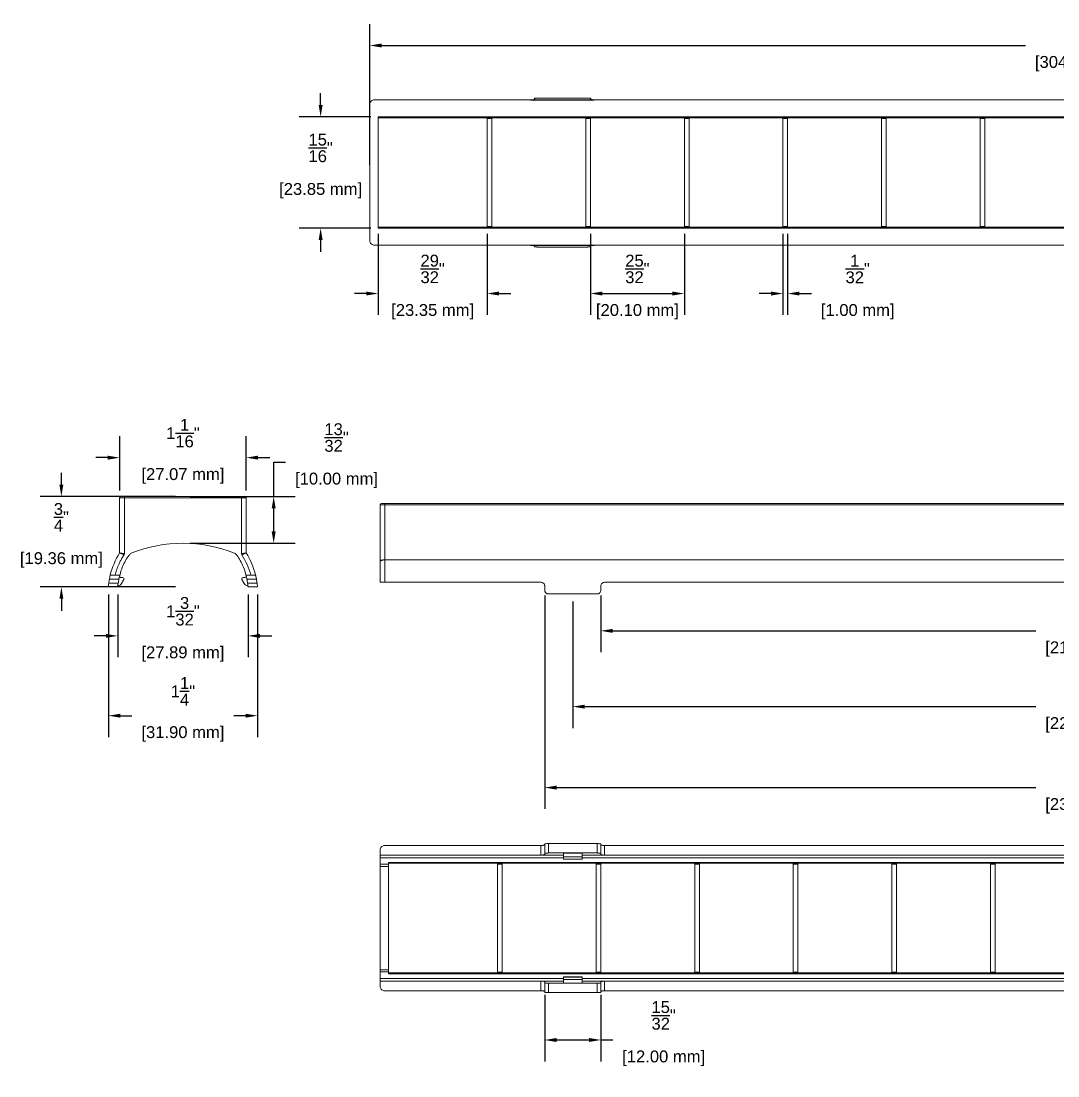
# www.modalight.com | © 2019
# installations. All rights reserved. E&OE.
# Model space of a CAD drawing. Header units: inches. Extents: x 1.5 to 19.1, y 0.7 to 9.6.
# Drawn here: x 1.55 to 10.28, y 0.75 to 9.64 of the extents above; entities that cross this region are included whole.
import ezdxf

# ---------------------------------------------------------------- set-up
doc = ezdxf.new("R2010")
doc.units = ezdxf.units.IN
doc.header["$MEASUREMENT"] = 0
doc.layers.get('Defpoints').update_dxf_attribs({"color": 1})
doc.layers.add('Symmetric', color=7, linetype='Continuous')
doc.styles.get("Standard").update_dxf_attribs({"font": 'Arial.ttf'})
doc.dimstyles.new('.1 DIM', dxfattribs={"dimscale": 0, "dimtxt": 0.1, "dimasz": 0.1, "dimexe": 0.18, "dimexo": 0.0625, "dimgap": 0.09, "dimtad": 0, "dimtih": 1, "dimtoh": 1, "dimdec": 5, "dimzin": 0, "dimdsep": 46, "dimlunit": 4, "dimtxsty": 'Standard', "dimcen": 0.09, "dimadec": 0, "dimazin": 0, "dimtfac": 1, "dimtdec": 5, "dimtofl": 0, "dimtmove": 0, "dimatfit": 3, "dimfxl": 1, "dimtolj": 1, "dimtzin": 0, "dimarcsym": 0})

# ---------------------------------------------------------------- blocks, each defined once
blk = doc.blocks.new('*D76')
at = {"layer": 'Defpoints', "color": 0, "lineweight": -2, "transparency": 16777216}
for p, q in [((1.8857, 5.7303), (1.8857, 5.8303)), ((2.8472, 5.6303), (1.7057, 5.6303)), ((2.8472, 4.868), (1.7057, 4.868)), ((1.8857, 4.768), (1.8857, 4.668))]:
    blk.add_line(p, q, dxfattribs=at)
at = {"layer": 'Defpoints', "color": 0, "transparency": 16777216}
for p in [(2.9097, 5.6303), (1.8857, 4.868), (2.9097, 4.868)]:
    blk.add_point(p, dxfattribs=at)
for points in [[(1.8691, 5.7303), (1.9024, 5.7303), (1.8857, 5.6303)], [(1.8691, 4.768), (1.9024, 4.768), (1.8857, 4.868)]]:
    blk.add_solid(points, dxfattribs=at)
at = {"layer": 'Defpoints', "color": 0, "transparency": 16777216, "char_height": 0.1, "attachment_point": 5}
for s, insert in [('\\A1;{\\H1x;\\S3/4;}"', (1.8857, 5.4554)), ('\\A1;[19.36 mm]', (1.8857, 5.0955))]:
    blk.add_mtext(s, dxfattribs=dict(at, insert=insert))
blk = doc.blocks.new('*D77')
at = {"layer": 'Defpoints', "color": 0, "lineweight": -2, "transparency": 16777216}
for p, q in [((3.6747, 5.6303), (3.6747, 5.9202)), ((3.6747, 5.9202), (3.7747, 5.9202)), ((2.9722, 5.6303), (3.8547, 5.6303)), ((3.6747, 5.3366), (3.6747, 5.5303)), ((2.9722, 5.2366), (3.8547, 5.2366))]:
    blk.add_line(p, q, dxfattribs=at)
at = {"layer": 'Defpoints', "color": 0, "transparency": 16777216}
for p in [(2.9097, 5.6303), (2.9097, 5.2366), (3.6747, 5.2366)]:
    blk.add_point(p, dxfattribs=at)
for points in [[(3.658, 5.5303), (3.6913, 5.5303), (3.6747, 5.6303)], [(3.658, 5.3366), (3.6913, 5.3366), (3.6747, 5.2366)]]:
    blk.add_solid(points, dxfattribs=at)
at = {"layer": 'Defpoints', "color": 0, "transparency": 16777216, "char_height": 0.1, "attachment_point": 5}
for s, insert in [('\\A1;{\\H1x;\\S13/32;}"', (4.2044, 6.1278)), ('\\A1;[10.00 mm]', (4.2044, 5.7666))]:
    blk.add_mtext(s, dxfattribs=dict(at, insert=insert))
blk = doc.blocks.new('*D78')
at = {"layer": 'Defpoints', "color": 0, "lineweight": -2, "transparency": 16777216}
for p, q in [((2.3607, 4.8055), (2.3607, 4.2754)), ((3.4588, 4.8055), (3.4588, 4.2754)), ((2.2607, 4.4554), (2.1607, 4.4554)), ((3.5588, 4.4554), (3.6588, 4.4554))]:
    blk.add_line(p, q, dxfattribs=at)
at = {"layer": 'Defpoints', "color": 0, "transparency": 16777216}
for p in [(2.3607, 4.868), (3.4588, 4.868), (2.3607, 4.4554)]:
    blk.add_point(p, dxfattribs=at)
for points in [[(2.2607, 4.4721), (2.2607, 4.4387), (2.3607, 4.4554)], [(3.5588, 4.4721), (3.5588, 4.4387), (3.4588, 4.4554)]]:
    blk.add_solid(points, dxfattribs=at)
at = {"layer": 'Defpoints', "color": 0, "transparency": 16777216, "char_height": 0.1, "attachment_point": 5}
for s, insert in [('\\A1;1{\\H1x;\\S3/32;}"', (2.9097, 4.663)), ('\\A1;[27.89 mm]', (2.9097, 4.3018))]:
    blk.add_mtext(s, dxfattribs=dict(at, insert=insert))
blk = doc.blocks.new('*D79')
at = {"layer": 'Defpoints', "color": 0, "lineweight": -2, "transparency": 16777216}
for p, q in [((2.3769, 5.681), (2.3769, 6.1381)), ((3.4426, 5.681), (3.4426, 6.1381)), ((2.2769, 5.9581), (2.1769, 5.9581)), ((3.5426, 5.9581), (3.6426, 5.9581))]:
    blk.add_line(p, q, dxfattribs=at)
at = {"layer": 'Defpoints', "color": 0, "transparency": 16777216}
for p in [(2.3769, 5.9581), (2.3769, 5.6185), (3.4426, 5.6185)]:
    blk.add_point(p, dxfattribs=at)
for points in [[(2.2769, 5.9747), (2.2769, 5.9414), (2.3769, 5.9581)], [(3.5426, 5.9747), (3.5426, 5.9414), (3.4426, 5.9581)]]:
    blk.add_solid(points, dxfattribs=at)
at = {"layer": 'Defpoints', "color": 0, "transparency": 16777216, "char_height": 0.1, "attachment_point": 5}
for s, insert in [('\\A1;1{\\H1x;\\S1/16;}"', (2.9097, 6.165)), ('\\A1;[27.07 mm]', (2.9097, 5.8044))]:
    blk.add_mtext(s, dxfattribs=dict(at, insert=insert))
blk = doc.blocks.new('*D80')
at = {"layer": 'Defpoints', "color": 0, "lineweight": -2, "transparency": 16777216}
for p, q in [((2.2817, 4.8055), (2.2817, 3.6025)), ((3.5378, 4.8055), (3.5378, 3.6025)), ((2.3817, 3.7825), (2.48, 3.7825)), ((3.4378, 3.7825), (3.3394, 3.7825))]:
    blk.add_line(p, q, dxfattribs=at)
at = {"layer": 'Defpoints', "color": 0, "transparency": 16777216}
for p in [(2.2817, 4.868), (3.5378, 4.868), (2.2817, 3.7825)]:
    blk.add_point(p, dxfattribs=at)
for points in [[(2.3817, 3.7992), (2.3817, 3.7659), (2.2817, 3.7825)], [(3.4378, 3.7992), (3.4378, 3.7659), (3.5378, 3.7825)]]:
    blk.add_solid(points, dxfattribs=at)
at = {"layer": 'Defpoints', "color": 0, "transparency": 16777216, "char_height": 0.1, "attachment_point": 5}
for s, insert in [('\\A1;1{\\H1x;\\S1/4;}"', (2.9097, 3.9881)), ('\\A1;[31.90 mm]', (2.9097, 3.6289))]:
    blk.add_mtext(s, dxfattribs=dict(at, insert=insert))
blk = doc.blocks.new('*D81')
at = {"layer": 'Defpoints', "color": 0, "lineweight": -2, "transparency": 16777216}
for p, q in [((4.4838, 8.4245), (4.4838, 9.613)), ((16.472, 8.4245), (16.472, 9.613)), ((4.5838, 9.433), (10.0093, 9.433)), ((16.372, 9.433), (10.9465, 9.433))]:
    blk.add_line(p, q, dxfattribs=at)
at = {"layer": 'Defpoints', "color": 0, "transparency": 16777216}
for p in [(4.4838, 9.433), (4.4838, 8.362), (16.472, 8.362)]:
    blk.add_point(p, dxfattribs=at)
for points in [[(4.5838, 9.4497), (4.5838, 9.4164), (4.4838, 9.433)], [(16.372, 9.4497), (16.372, 9.4164), (16.472, 9.433)]]:
    blk.add_solid(points, dxfattribs=at)
at = {"layer": 'Defpoints', "color": 0, "transparency": 16777216, "char_height": 0.1, "attachment_point": 5}
for s, insert in [("\\A1;1'", (10.4779, 9.573)), ('\\A1;[304.50 mm]', (10.4779, 9.2794))]:
    blk.add_mtext(s, dxfattribs=dict(at, insert=insert))
blk = doc.blocks.new('*D82')
at = {"layer": 'Defpoints', "color": 0, "lineweight": -2, "transparency": 16777216}
for p, q in [((4.0704, 8.9316), (4.0704, 9.0316)), ((4.4922, 8.8316), (3.8904, 8.8316)), ((4.4922, 7.8925), (3.8904, 7.8925)), ((4.0704, 7.7925), (4.0704, 7.6925))]:
    blk.add_line(p, q, dxfattribs=at)
at = {"layer": 'Defpoints', "color": 0, "transparency": 16777216}
for p in [(4.5547, 8.8316), (4.0704, 7.8925), (4.5547, 7.8925)]:
    blk.add_point(p, dxfattribs=at)
for points in [[(4.0537, 8.9316), (4.0871, 8.9316), (4.0704, 8.8316)], [(4.0537, 7.7925), (4.0871, 7.7925), (4.0704, 7.8925)]]:
    blk.add_solid(points, dxfattribs=at)
at = {"layer": 'Defpoints', "color": 0, "transparency": 16777216, "char_height": 0.1, "attachment_point": 5}
for s, insert in [('\\A1;{\\H1x;\\S15/16;}"', (4.0704, 8.5697)), ('\\A1;[23.85 mm]', (4.0704, 8.2084))]:
    blk.add_mtext(s, dxfattribs=dict(at, insert=insert))
blk = doc.blocks.new('*D83')
at = {"layer": 'Defpoints', "color": 0, "lineweight": -2, "transparency": 16777216}
for p, q in [((4.5547, 7.8452), (4.5547, 7.1617)), ((5.474, 7.8452), (5.474, 7.1617)), ((4.4547, 7.3417), (4.3547, 7.3417)), ((5.574, 7.3417), (5.674, 7.3417))]:
    blk.add_line(p, q, dxfattribs=at)
at = {"layer": 'Defpoints', "color": 0, "transparency": 16777216}
for p in [(4.5547, 7.9077), (5.474, 7.9077), (4.5547, 7.3417)]:
    blk.add_point(p, dxfattribs=at)
for points in [[(4.4547, 7.3583), (4.4547, 7.325), (4.5547, 7.3417)], [(5.574, 7.3583), (5.574, 7.325), (5.474, 7.3417)]]:
    blk.add_solid(points, dxfattribs=at)
at = {"layer": 'Defpoints', "color": 0, "transparency": 16777216, "char_height": 0.1, "attachment_point": 5}
for s, insert in [('\\A1;{\\H1x;\\S29/32;}"', (5.0143, 7.5493)), ('\\A1;[23.35 mm]', (5.0143, 7.188))]:
    blk.add_mtext(s, dxfattribs=dict(at, insert=insert))
blk = doc.blocks.new('*D84')
at = {"layer": 'Defpoints', "color": 0, "lineweight": -2, "transparency": 16777216}
for p, q in [((6.3441, 7.8452), (6.3441, 7.1617)), ((7.1354, 7.8452), (7.1354, 7.1617)), ((6.4441, 7.3417), (7.0354, 7.3417))]:
    blk.add_line(p, q, dxfattribs=at)
at = {"layer": 'Defpoints', "color": 0, "transparency": 16777216}
for p in [(6.3441, 7.9077), (7.1354, 7.9077), (7.1354, 7.3417)]:
    blk.add_point(p, dxfattribs=at)
for points in [[(6.4441, 7.3583), (6.4441, 7.325), (6.3441, 7.3417)], [(7.0354, 7.3583), (7.0354, 7.325), (7.1354, 7.3417)]]:
    blk.add_solid(points, dxfattribs=at)
at = {"layer": 'Defpoints', "color": 0, "transparency": 16777216, "char_height": 0.1, "attachment_point": 5}
for s, insert in [('\\A1;{\\H1x;\\S25/32;}"', (6.7397, 7.5493)), ('\\A1;[20.10 mm]', (6.7397, 7.188))]:
    blk.add_mtext(s, dxfattribs=dict(at, insert=insert))
blk = doc.blocks.new('*D85')
at = {"layer": 'Defpoints', "color": 0, "lineweight": -2, "transparency": 16777216}
for p, q in [((7.9661, 7.8452), (7.9661, 7.1617)), ((8.0055, 7.8452), (8.0055, 7.1617)), ((7.8661, 7.3417), (7.7661, 7.3417)), ((8.1055, 7.3417), (8.2055, 7.3417))]:
    blk.add_line(p, q, dxfattribs=at)
at = {"layer": 'Defpoints', "color": 0, "transparency": 16777216}
for p in [(7.9661, 7.9077), (8.0055, 7.9077), (8.0055, 7.3417)]:
    blk.add_point(p, dxfattribs=at)
for points in [[(7.8661, 7.3583), (7.8661, 7.325), (7.9661, 7.3417)], [(8.1055, 7.3583), (8.1055, 7.325), (8.0055, 7.3417)]]:
    blk.add_solid(points, dxfattribs=at)
at = {"layer": 'Defpoints', "color": 0, "transparency": 16777216, "char_height": 0.1, "attachment_point": 5}
for s, insert in [('\\A1;{\\H1x;\\S1/32;}"', (8.5963, 7.5486)), ('\\A1;[1.00 mm]', (8.5963, 7.188))]:
    blk.add_mtext(s, dxfattribs=dict(at, insert=insert))
blk = doc.blocks.new('*D86')
at = {"layer": 'Defpoints', "color": 0, "lineweight": -2, "transparency": 16777216}
for p, q in [((6.4313, 4.7958), (6.4313, 4.318)), ((14.699, 4.7958), (14.699, 4.318)), ((6.5313, 4.498), (10.0965, 4.498)), ((14.599, 4.498), (11.0337, 4.498))]:
    blk.add_line(p, q, dxfattribs=at)
at = {"layer": 'Defpoints', "color": 0, "transparency": 16777216}
for p in [(6.4313, 4.8583), (14.699, 4.8583), (14.699, 4.498)]:
    blk.add_point(p, dxfattribs=at)
for points in [[(6.5313, 4.5146), (6.5313, 4.4813), (6.4313, 4.498)], [(14.599, 4.5146), (14.599, 4.4813), (14.699, 4.498)]]:
    blk.add_solid(points, dxfattribs=at)
at = {"layer": 'Defpoints', "color": 0, "transparency": 16777216, "char_height": 0.1, "attachment_point": 5}
for s, insert in [('\\A1;8{\\H1x;\\S9/32;}"', (10.5651, 4.7063)), ('\\A1;[210.00 mm]', (10.5651, 4.3443))]:
    blk.add_mtext(s, dxfattribs=dict(at, insert=insert))
blk = doc.blocks.new('*D87')
at = {"layer": 'Defpoints', "color": 0, "lineweight": -2, "transparency": 16777216}
for p, q in [((6.195, 4.7466), (6.195, 3.6788)), ((14.9352, 4.7466), (14.9352, 3.6788)), ((6.295, 3.8588), (10.0965, 3.8588)), ((14.8352, 3.8588), (11.0337, 3.8588))]:
    blk.add_line(p, q, dxfattribs=at)
at = {"layer": 'Defpoints', "color": 0, "transparency": 16777216}
for p in [(6.195, 4.8091), (14.9352, 4.8091), (14.9352, 3.8588)]:
    blk.add_point(p, dxfattribs=at)
for points in [[(6.295, 3.8755), (6.295, 3.8422), (6.195, 3.8588)], [(14.8352, 3.8755), (14.8352, 3.8422), (14.9352, 3.8588)]]:
    blk.add_solid(points, dxfattribs=at)
at = {"layer": 'Defpoints', "color": 0, "transparency": 16777216, "char_height": 0.1, "attachment_point": 5}
for s, insert in [('\\A1;8{\\H1x;\\S3/4;}"', (10.5651, 4.0658)), ('\\A1;[222.00 mm]', (10.5651, 3.7052))]:
    blk.add_mtext(s, dxfattribs=dict(at, insert=insert))
blk = doc.blocks.new('*D88')
at = {"layer": 'Defpoints', "color": 0, "lineweight": -2, "transparency": 16777216}
for p, q in [((5.9588, 4.7958), (5.9588, 2.9961)), ((15.1714, 4.7958), (15.1714, 2.9961)), ((6.0588, 3.1761), (10.0965, 3.1761)), ((15.0714, 3.1761), (11.0337, 3.1761))]:
    blk.add_line(p, q, dxfattribs=at)
at = {"layer": 'Defpoints', "color": 0, "transparency": 16777216}
for p in [(5.9588, 4.8583), (15.1714, 4.8583), (15.1714, 3.1761)]:
    blk.add_point(p, dxfattribs=at)
for points in [[(6.0588, 3.1928), (6.0588, 3.1595), (5.9588, 3.1761)], [(15.0714, 3.1928), (15.0714, 3.1595), (15.1714, 3.1761)]]:
    blk.add_solid(points, dxfattribs=at)
at = {"layer": 'Defpoints', "color": 0, "transparency": 16777216, "char_height": 0.1, "attachment_point": 5}
for s, insert in [('\\A1;9{\\H1x;\\S7/32;}"', (10.5651, 3.3831)), ('\\A1;[234.00 mm]', (10.5651, 3.0225))]:
    blk.add_mtext(s, dxfattribs=dict(at, insert=insert))
blk = doc.blocks.new('*D89')
at = {"layer": 'Defpoints', "color": 0, "lineweight": -2, "transparency": 16777216}
for p, q in [((5.9588, 1.4284), (5.9588, 0.8684)), ((6.4313, 1.4284), (6.4313, 0.8684)), ((6.0588, 1.0484), (6.3313, 1.0484)), ((6.4313, 1.0484), (6.5313, 1.0484))]:
    blk.add_line(p, q, dxfattribs=at)
at = {"layer": 'Defpoints', "color": 0, "transparency": 16777216}
for p in [(5.9588, 1.4909), (6.4313, 1.4909), (6.4313, 1.0484)]:
    blk.add_point(p, dxfattribs=at)
for points in [[(6.0588, 1.0651), (6.0588, 1.0318), (5.9588, 1.0484)], [(6.3313, 1.0651), (6.3313, 1.0318), (6.4313, 1.0484)]]:
    blk.add_solid(points, dxfattribs=at)
at = {"layer": 'Defpoints', "color": 0, "transparency": 16777216, "char_height": 0.1, "attachment_point": 5}
for s, insert in [('\\A1;{\\H1x;\\S15/32;}"', (6.961, 1.256)), ('\\A1;[12.00 mm]', (6.961, 0.8948))]:
    blk.add_mtext(s, dxfattribs=dict(at, insert=insert))

msp = doc.modelspace()

# ---------------------------------------------------------------- linework, layer by layer
at = {"layer": 'Symmetric'}
for p, q in [((5.871616, 8.986827), (5.871616, 8.981247)), ((6.344058, 8.986827), (6.344058, 8.981247)), ((5.84012, 8.974526), (6.375554, 8.974526)), ((5.84012, 7.749542), (6.375554, 7.749542)), ((5.871616, 7.737241), (5.871616, 7.742821)), ((6.344058, 7.737241), (6.344058, 7.742821))]:
    msp.add_line(p, q, dxfattribs=at)
at = {"layer": 'Symmetric', "linetype": 'Continuous', "lineweight": 15}
for p, q in [((5.903112, 8.990068), (6.312561, 8.990068)), ((4.48382, 8.89321), (4.48382, 8.933959)), ((4.52319, 8.974526), (5.84012, 8.974526)), ((6.375554, 8.974526), (10.477918, 8.974526)), ((4.48382, 8.816081), (4.48382, 8.870595)), ((4.48382, 8.796911), (4.48382, 8.816081)), ((16.40115, 8.831587), (4.554686, 8.831587)), ((4.554686, 8.831587), (4.554686, 8.816081)), ((16.40115, 8.824043), (4.554686, 8.824043)), ((4.554686, 8.816081), (4.554686, 8.796911)), ((5.473978, 8.824043), (5.473978, 8.816325)), ((5.513349, 8.816325), (5.473978, 8.816325)), ((5.473978, 7.907743), (5.473978, 8.816325)), ((5.513349, 8.824043), (5.513349, 8.816325)), ((5.513349, 7.907743), (5.513349, 8.816325)), ((6.304688, 8.824043), (6.304688, 8.816325)), ((6.304688, 7.907743), (6.304688, 8.816325)), ((6.344057, 8.816325), (6.304688, 8.816325)), ((6.344057, 8.824043), (6.344057, 8.816325)), ((6.344057, 7.907743), (6.344057, 8.816325)), ((7.135396, 8.824043), (7.135396, 8.816325)), ((7.174767, 8.816325), (7.135396, 8.816325)), ((7.135396, 7.907743), (7.135396, 8.816325)), ((7.174767, 8.824043), (7.174767, 8.816325)), ((7.174767, 7.907743), (7.174767, 8.816325)), ((7.966105, 8.824043), (7.966105, 8.816325)), ((8.005476, 8.816325), (7.966105, 8.816325)), ((7.966105, 7.907743), (7.966105, 8.816325)), ((8.005476, 8.824043), (8.005476, 8.816325)), ((8.005476, 7.907743), (8.005476, 8.816325)), ((8.796815, 8.824043), (8.796815, 8.816325)), ((8.836185, 8.816325), (8.796815, 8.816325)), ((8.796815, 7.907743), (8.796815, 8.816325)), ((8.836185, 8.824043), (8.836185, 8.816325)), ((8.836185, 7.907743), (8.836185, 8.816325)), ((9.627524, 8.824043), (9.627524, 8.816325)), ((9.627524, 7.907743), (9.627524, 8.816325)), ((9.666894, 8.816325), (9.627524, 8.816325)), ((9.666894, 8.824043), (9.666894, 8.816325)), ((9.666894, 7.907743), (9.666894, 8.816325)), ((4.48382, 8.796911), (4.48382, 7.927157)), ((4.554686, 7.927157), (4.554686, 8.796911)), ((4.48382, 7.927157), (4.48382, 7.907987)), ((4.554686, 7.907987), (4.554686, 7.927157)), ((4.48382, 7.907987), (4.48382, 7.853474)), ((4.48382, 7.830858), (4.48382, 7.79011)), ((4.554686, 7.892483), (4.554686, 7.907987)), ((16.40115, 7.900027), (4.554686, 7.900027)), ((16.40115, 7.892483), (4.554686, 7.892483)), ((5.473978, 7.900027), (5.473978, 7.907743)), ((5.513349, 7.907743), (5.473978, 7.907743)), ((5.513349, 7.900027), (5.513349, 7.907743)), ((6.304688, 7.900027), (6.304688, 7.907743)), ((6.344057, 7.907743), (6.304688, 7.907743)), ((6.344057, 7.900027), (6.344057, 7.907743)), ((7.135396, 7.900027), (7.135396, 7.907743)), ((7.174767, 7.907743), (7.135396, 7.907743)), ((7.174767, 7.900027), (7.174767, 7.907743)), ((8.005476, 7.907743), (7.966105, 7.907743)), ((7.966105, 7.900027), (7.966105, 7.907743)), ((8.005476, 7.900027), (8.005476, 7.907743)), ((8.836185, 7.907743), (8.796815, 7.907743)), ((8.796815, 7.900027), (8.796815, 7.907743)), ((8.836185, 7.900027), (8.836185, 7.907743)), ((9.666894, 7.907743), (9.627524, 7.907743)), ((9.627524, 7.900027), (9.627524, 7.907743)), ((9.666894, 7.900027), (9.666894, 7.907743)), ((4.52319, 7.749542), (5.84012, 7.749542)), ((6.375554, 7.749542), (10.477918, 7.749542)), ((5.903112, 7.734), (6.312561, 7.734)), ((2.376867, 5.155225), (2.376867, 5.618512)), ((2.416237, 5.618512), (2.376867, 5.618512)), ((2.388678, 5.630323), (2.416237, 5.630323)), ((2.416237, 5.618512), (2.416237, 5.630323)), ((2.416237, 5.630323), (3.403246, 5.630323)), ((2.416237, 5.618512), (2.416237, 5.150913)), ((3.403246, 5.618512), (2.416237, 5.618512)), ((3.403246, 5.618512), (3.403246, 5.630323)), ((3.403246, 5.630323), (3.430805, 5.630323)), ((3.403246, 5.618512), (3.403246, 5.150913)), ((3.442616, 5.618512), (3.403246, 5.618512)), ((3.442616, 5.155225), (3.442616, 5.618512)), ((4.610394, 5.559545), (4.571023, 5.559545)), ((4.571023, 5.559545), (4.571023, 5.091949)), ((4.582835, 5.571358), (4.610394, 5.571358)), ((4.610394, 5.571358), (16.519849, 5.571358)), ((4.610394, 5.571358), (4.610394, 5.559545)), ((4.610394, 5.096257), (4.610394, 5.559545)), ((16.519849, 5.559545), (4.610394, 5.559545)), ((2.376867, 5.155225), (2.416237, 5.150913)), ((2.416237, 5.150913), (2.413798, 5.139909)), ((3.442616, 5.155225), (3.403246, 5.150913)), ((3.403246, 5.150913), (3.405685, 5.139909)), ((4.571023, 5.091949), (4.571023, 5.080943)), ((16.519849, 5.096257), (4.610394, 5.096257)), ((4.610394, 5.096257), (4.610394, 4.907484)), ((2.284949, 4.89952), (2.364429, 4.89952)), ((2.370831, 4.934953), (2.290528, 4.934953)), ((2.378566, 4.966449), (2.337817, 4.966449)), ((2.401708, 4.947132), (2.384567, 4.947132)), ((2.393377, 4.89727), (2.411936, 4.929415)), ((3.426106, 4.89727), (3.407547, 4.929415)), ((3.417776, 4.947132), (3.434916, 4.947132)), ((3.440917, 4.966449), (3.481666, 4.966449)), ((3.528955, 4.934953), (3.448653, 4.934953)), ((3.534534, 4.89952), (3.455054, 4.89952)), ((4.610394, 4.907484), (5.927323, 4.907484)), ((14.667485, 4.907484), (6.462757, 4.907484)), ((2.360718, 4.868024), (2.281707, 4.868024)), ((3.458765, 4.868024), (3.537776, 4.868024)), ((5.958819, 4.875988), (5.958819, 4.840553)), ((5.990316, 4.809057), (6.399765, 4.809057)), ((6.43126, 4.840553), (6.43126, 4.875988)), ((4.610394, 2.688437), (5.927323, 2.688437)), ((5.927323, 2.607119), (5.927323, 2.688437)), ((5.958819, 2.700736), (5.958819, 2.621255)), ((5.990316, 2.624967), (5.990316, 2.703976)), ((5.990316, 2.703976), (6.399765, 2.703976)), ((6.399765, 2.703976), (6.399765, 2.624967)), ((6.43126, 2.700736), (6.43126, 2.621255)), ((6.462757, 2.688437), (6.462757, 2.607119)), ((14.667485, 2.688437), (6.462757, 2.688437)), ((4.571023, 2.607119), (4.571023, 2.647868)), ((5.927323, 2.607119), (4.571023, 2.607119)), ((4.571023, 2.529989), (4.571023, 2.584504)), ((6.1163, 2.584504), (4.571023, 2.584504)), ((6.1163, 2.607119), (5.927323, 2.607119)), ((5.958819, 2.621255), (5.958819, 2.614853)), ((6.399765, 2.624967), (5.990316, 2.624967)), ((6.1163, 2.624026), (6.27378, 2.624026)), ((6.1163, 2.592307), (6.1163, 2.624026)), ((6.27378, 2.592307), (6.1163, 2.592307)), ((6.1163, 2.592307), (6.1163, 2.573747)), ((6.27378, 2.624026), (6.27378, 2.592307)), ((6.462757, 2.607119), (6.27378, 2.607119)), ((6.27378, 2.592307), (6.27378, 2.573747)), ((14.856462, 2.584504), (6.27378, 2.584504)), ((6.43126, 2.614853), (6.43126, 2.621255)), ((14.667485, 2.607119), (6.462757, 2.607119)), ((4.641889, 2.529989), (4.571023, 2.529989)), ((4.571023, 2.51082), (4.571023, 2.529989)), ((4.641889, 2.51082), (4.571023, 2.51082)), ((4.571023, 2.51082), (4.571023, 1.641065)), ((16.488353, 2.545496), (4.641889, 2.545496)), ((4.641889, 2.545496), (4.641889, 2.529989)), ((16.488353, 2.537952), (4.641889, 2.537952)), ((4.641889, 2.529989), (4.641889, 2.51082)), ((4.641889, 1.641065), (4.641889, 2.51082)), ((5.561181, 2.537952), (5.561181, 2.530233)), ((5.600552, 2.530233), (5.561181, 2.530233)), ((5.561181, 1.621652), (5.561181, 2.530233)), ((5.600552, 2.537952), (5.600552, 2.530233)), ((5.600552, 1.621652), (5.600552, 2.530233)), ((6.27378, 2.573747), (6.1163, 2.573747)), ((6.1163, 2.573747), (6.1163, 2.572166)), ((6.1163, 2.572166), (6.27378, 2.572166)), ((6.27378, 2.573747), (6.27378, 2.572166)), ((6.391891, 2.537952), (6.391891, 2.530233)), ((6.391891, 1.621652), (6.391891, 2.530233)), ((6.43126, 2.530233), (6.391891, 2.530233)), ((6.43126, 2.537952), (6.43126, 2.530233)), ((6.43126, 1.621652), (6.43126, 2.530233)), ((7.222599, 2.537952), (7.222599, 2.530233)), ((7.26197, 2.530233), (7.222599, 2.530233)), ((7.222599, 1.621652), (7.222599, 2.530233)), ((7.26197, 2.537952), (7.26197, 2.530233)), ((7.26197, 1.621652), (7.26197, 2.530233)), ((8.053308, 2.537952), (8.053308, 2.530233)), ((8.092679, 2.530233), (8.053308, 2.530233)), ((8.053308, 1.621652), (8.053308, 2.530233)), ((8.092679, 2.537952), (8.092679, 2.530233)), ((8.092679, 1.621652), (8.092679, 2.530233)), ((8.884018, 2.537952), (8.884018, 2.530233)), ((8.923388, 2.530233), (8.884018, 2.530233)), ((8.884018, 1.621652), (8.884018, 2.530233)), ((8.923388, 2.537952), (8.923388, 2.530233)), ((8.923388, 1.621652), (8.923388, 2.530233)), ((9.714727, 2.537952), (9.714727, 2.530233)), ((9.714727, 1.621652), (9.714727, 2.530233)), ((9.754097, 2.530233), (9.714727, 2.530233)), ((9.754097, 2.537952), (9.754097, 2.530233)), ((9.754097, 1.621652), (9.754097, 2.530233)), ((4.641889, 1.641065), (4.571023, 1.641065)), ((4.571023, 1.641065), (4.571023, 1.621896)), ((4.641889, 1.621896), (4.571023, 1.621896)), ((4.571023, 1.621896), (4.571023, 1.567383)), ((4.641889, 1.621896), (4.641889, 1.641065)), ((4.641889, 1.606391), (4.641889, 1.621896)), ((16.488353, 1.613936), (4.641889, 1.613936)), ((16.488353, 1.606391), (4.641889, 1.606391)), ((5.561181, 1.613936), (5.561181, 1.621652)), ((5.600552, 1.621652), (5.561181, 1.621652)), ((5.600552, 1.613936), (5.600552, 1.621652)), ((6.391891, 1.613936), (6.391891, 1.621652)), ((6.43126, 1.621652), (6.391891, 1.621652)), ((6.43126, 1.613936), (6.43126, 1.621652)), ((7.222599, 1.613936), (7.222599, 1.621652)), ((7.26197, 1.621652), (7.222599, 1.621652)), ((7.26197, 1.613936), (7.26197, 1.621652)), ((8.092679, 1.621652), (8.053308, 1.621652)), ((8.053308, 1.613936), (8.053308, 1.621652)), ((8.092679, 1.613936), (8.092679, 1.621652)), ((8.923388, 1.621652), (8.884018, 1.621652)), ((8.884018, 1.613936), (8.884018, 1.621652)), ((8.923388, 1.613936), (8.923388, 1.621652)), ((9.754097, 1.621652), (9.714727, 1.621652)), ((9.714727, 1.613936), (9.714727, 1.621652)), ((9.754097, 1.613936), (9.754097, 1.621652)), ((6.1163, 1.567383), (4.571023, 1.567383)), ((4.571023, 1.544766), (4.571023, 1.504019)), ((5.927323, 1.544766), (4.571023, 1.544766)), ((6.1163, 1.544766), (5.927323, 1.544766)), ((5.927323, 1.463451), (5.927323, 1.544766)), ((5.958819, 1.53063), (5.958819, 1.537032)), ((5.958819, 1.451149), (5.958819, 1.53063)), ((5.990316, 1.52692), (5.990316, 1.447909)), ((6.399765, 1.52692), (5.990316, 1.52692)), ((6.27378, 1.57972), (6.1163, 1.57972)), ((6.1163, 1.578138), (6.1163, 1.57972)), ((6.27378, 1.578138), (6.1163, 1.578138)), ((6.1163, 1.559578), (6.1163, 1.578138)), ((6.27378, 1.559578), (6.1163, 1.559578)), ((6.1163, 1.559578), (6.1163, 1.527859)), ((6.1163, 1.527859), (6.27378, 1.527859)), ((6.27378, 1.57972), (6.27378, 1.578138)), ((6.27378, 1.578138), (6.27378, 1.559578)), ((14.856462, 1.567383), (6.27378, 1.567383)), ((6.27378, 1.527859), (6.27378, 1.559578)), ((6.462757, 1.544766), (6.27378, 1.544766)), ((6.399765, 1.447909), (6.399765, 1.52692)), ((6.43126, 1.537032), (6.43126, 1.53063)), ((6.43126, 1.451149), (6.43126, 1.53063)), ((6.462757, 1.463451), (6.462757, 1.544766)), ((14.667485, 1.544766), (6.462757, 1.544766)), ((4.610394, 1.463451), (5.927323, 1.463451)), ((5.990316, 1.447909), (6.399765, 1.447909)), ((14.667485, 1.463451), (6.462757, 1.463451))]:
    msp.add_line(p, q, dxfattribs=at)
for centre, radius, start, end in [((2.388678, 5.618512), 0.011811, 90, 180), ((3.430805, 5.618512), 0.011811, 0, 90), ((4.582834, 5.559547), 0.011811, 90, 180), ((2.909742, 4.077795), 1.158826, 67.9587961, 112.0412039), ((2.909742, 4.819299), 0.629922, 147.7725237, 166.4908455), ((2.909742, 4.81733), 0.555118, 144.8778774, 156.3667306), ((2.491117, 5.111786), 0.043307, 112.0412039, 144.8778774), ((3.328366, 5.111786), 0.043307, 35.1221226, 67.9587961), ((2.909742, 4.81733), 0.555118, 23.6332694, 35.1221226), ((2.909742, 4.819299), 0.629922, 13.5091545, 32.2274763), ((2.909742, 4.819299), 0.629922, 169.4204376, 172.6834727), ((2.359282, 4.916955), 0.03937, 273.4609848, 330), ((2.909742, 4.819299), 0.551181, 167.8876454, 171.6312361), ((2.359282, 4.916955), 0.03937, 50.0401286, 66.4188579), ((2.401708, 4.935321), 0.011811, 330, 90), ((3.417776, 4.935321), 0.011811, 90, 210), ((3.460202, 4.916955), 0.03937, 210, 266.5390152), ((3.460202, 4.916955), 0.03937, 113.5811421, 129.9598714), ((2.909742, 4.819299), 0.551181, 8.3687639, 12.1123546), ((2.909742, 4.819299), 0.629922, 7.3165273, 10.5795624)]:
    msp.add_arc(centre, radius, start, end, dxfattribs=at)
msp.add_ellipse((4.610394, 5.091948), major_axis=(0.03937, 0), ratio=0.10951781, start_param=1.57079633, end_param=3.14159265, dxfattribs=at)
for points, knots in [([(5.871616, 8.986827), (5.871965, 8.987264), (5.872663, 8.988139), (5.878127, 8.989096), (5.886169, 8.989732), (5.895012, 8.990026), (5.900827, 8.990056), (5.903112, 8.990068)], [0, 0, 0, 0, 0.21613947, 0.43231483, 0.64731711, 0.8613654, 1, 1, 1, 1]), ([(6.312561, 8.990068), (6.316093, 8.990042), (6.323155, 8.98999), (6.332571, 8.989546), (6.339688, 8.988807), (6.343503, 8.987857), (6.343898, 8.987123), (6.344058, 8.986827)], [0, 0, 0, 0, 0.21352162, 0.42701055, 0.64064893, 0.85493761, 1, 1, 1, 1]), ([(4.523191, 8.974528), (4.518857, 8.974098), (4.510191, 8.973239), (4.49861, 8.966553), (4.489711, 8.956666), (4.484623, 8.945206), (4.484061, 8.93734), (4.48382, 8.933959)], [0, 0, 0, 0, 0.20699223, 0.41392991, 0.62326162, 0.83811675, 1, 1, 1, 1]), ([(4.48382, 8.870595), (4.48382, 8.875922), (4.48382, 8.885463), (4.48382, 8.890836), (4.48382, 8.89321)], [0, 0, 0, 0, 0.55825434, 1, 1, 1, 1]), ([(5.84012, 8.974526), (5.843593, 8.974607), (5.850537, 8.974771), (5.859818, 8.976001), (5.866961, 8.977734), (5.870993, 8.979602), (5.871432, 8.98076), (5.871616, 8.981247)], [0, 0, 0, 0, 0.20824974, 0.41641936, 0.62739366, 0.84368874, 1, 1, 1, 1]), ([(6.344058, 8.981247), (6.344418, 8.980554), (6.345138, 8.97917), (6.350749, 8.977112), (6.358969, 8.975488), (6.367804, 8.974638), (6.373463, 8.974556), (6.375554, 8.974526)], [0, 0, 0, 0, 0.22008414, 0.44007866, 0.65933424, 0.87417892, 1, 1, 1, 1]), ([(4.48382, 7.853474), (4.48382, 7.848148), (4.48382, 7.838607), (4.48382, 7.833232), (4.48382, 7.830858)], [0, 0, 0, 0, 0.55825037, 1, 1, 1, 1]), ([(4.523191, 7.749542), (4.518857, 7.749972), (4.510191, 7.750831), (4.49861, 7.757514), (4.489711, 7.767401), (4.484622, 7.778862), (4.484061, 7.786729), (4.48382, 7.79011)], [0, 0, 0, 0, 0.20698829, 0.41390383, 0.62323155, 0.83808258, 1, 1, 1, 1]), ([(5.84012, 7.749542), (5.843593, 7.74946), (5.850537, 7.749297), (5.859818, 7.748067), (5.866961, 7.746333), (5.870993, 7.744466), (5.871432, 7.743307), (5.871616, 7.742821)], [0, 0, 0, 0, 0.20824974, 0.41641936, 0.62739366, 0.84368874, 1, 1, 1, 1]), ([(5.871616, 7.737241), (5.871965, 7.736803), (5.872663, 7.735929), (5.878127, 7.734971), (5.886169, 7.734335), (5.895012, 7.734041), (5.900827, 7.734012), (5.903112, 7.734)], [0, 0, 0, 0, 0.21613947, 0.43231483, 0.64731711, 0.8613654, 1, 1, 1, 1]), ([(6.312561, 7.734), (6.316093, 7.734026), (6.323155, 7.734077), (6.332571, 7.734521), (6.339688, 7.735261), (6.343503, 7.736211), (6.343898, 7.736945), (6.344058, 7.737241)], [0, 0, 0, 0, 0.21352162, 0.42701055, 0.64064893, 0.85493761, 1, 1, 1, 1]), ([(6.344058, 7.742821), (6.344418, 7.743513), (6.345138, 7.744898), (6.350749, 7.746956), (6.358969, 7.748579), (6.367804, 7.74943), (6.373463, 7.749511), (6.375554, 7.749542)], [0, 0, 0, 0, 0.22008414, 0.44007866, 0.65933424, 0.87417892, 1, 1, 1, 1]), ([(2.413798, 5.139909), (2.410961, 5.135445), (2.405291, 5.126525), (2.397248, 5.112867), (2.389555, 5.099023), (2.382243, 5.084971), (2.375304, 5.070718), (2.367654, 5.053869), (2.359556, 5.034338), (2.351363, 5.012025), (2.344009, 4.989414), (2.339882, 4.974108), (2.337817, 4.966449)], [0, 0, 0, 0, 0.08341932, 0.16672471, 0.24997624, 0.33323407, 0.41655837, 0.50000915, 0.62508719, 0.74997625, 0.87487948, 1, 1, 1, 1]), ([(2.413798, 5.139909), (2.41251, 5.140448), (2.40999, 5.141503), (2.406334, 5.143036), (2.402911, 5.144468), (2.39974, 5.145791), (2.396832, 5.146997), (2.39419, 5.148088), (2.391813, 5.149066), (2.389694, 5.149935), (2.386574, 5.151221), (2.38286, 5.152761), (2.379418, 5.154182), (2.377265, 5.155064), (2.376999, 5.155172), (2.376867, 5.155225)], [0, 0, 0, 0, 0.06723827, 0.13155928, 0.192961, 0.25144179, 0.30700054, 0.35963674, 0.4093506, 0.4561432, 0.50001656, 0.62923759, 0.75556671, 0.87911279, 1, 1, 1, 1]), ([(3.442616, 5.155225), (3.442584, 5.155211), (3.44252, 5.155184), (3.442001, 5.154967), (3.44116, 5.154618), (3.439962, 5.154124), (3.438414, 5.153487), (3.436517, 5.152708), (3.434279, 5.151787), (3.431578, 5.150675), (3.428227, 5.149277), (3.423981, 5.147502), (3.418757, 5.145331), (3.412551, 5.142766), (3.408048, 5.140892), (3.405685, 5.139909)], [0, 0, 0, 0, 0.05964259, 0.12008727, 0.18135061, 0.24344854, 0.30639634, 0.37020867, 0.43489961, 0.50048268, 0.57720712, 0.66551611, 0.76541712, 0.87691227, 1, 1, 1, 1]), ([(4.610394, 5.09626), (4.609155, 5.096246), (4.606661, 5.096219), (4.60293, 5.096002), (4.599219, 5.095653), (4.595568, 5.095159), (4.592016, 5.094522), (4.588603, 5.093743), (4.585373, 5.092822), (4.582211, 5.09171), (4.579073, 5.090312), (4.576028, 5.088537), (4.573394, 5.086366), (4.571427, 5.083802), (4.571162, 5.081928), (4.571023, 5.080944)], [0, 0, 0, 0, 0.05964259, 0.12008727, 0.18135061, 0.24344854, 0.30639634, 0.37020867, 0.43489961, 0.50048268, 0.57720712, 0.66551611, 0.76541712, 0.87691227, 1, 1, 1, 1]), ([(2.281707, 4.868024), (2.281707, 4.868024), (2.28177, 4.868847), (2.282028, 4.872021), (2.282225, 4.874369), (2.283032, 4.883099), (2.283887, 4.891246), (2.284949, 4.89952)], [0, 0, 0, 0, 0.25, 0.25, 0.5, 0.5, 1, 1, 1, 1]), ([(2.290528, 4.934953), (2.2913, 4.939086), (2.292099, 4.943129), (2.293669, 4.950717), (2.294426, 4.954194), (2.296388, 4.962945), (2.297248, 4.966449), (2.297248, 4.966449)], [0, 0, 0, 0, 0.25, 0.25, 0.5, 0.5, 1, 1, 1, 1]), ([(2.297248, 4.966449), (2.297248, 4.966449), (2.298339, 4.966449), (2.302494, 4.966449), (2.305565, 4.966449), (2.313092, 4.966449), (2.317611, 4.966449), (2.327295, 4.966449), (2.332541, 4.966449), (2.337817, 4.966449)], [0, 0, 0, 0, 0.25, 0.25, 0.5, 0.5, 0.75, 0.75, 1, 1, 1, 1]), ([(2.360718, 4.868024), (2.360718, 4.868024), (2.36079, 4.868849), (2.361086, 4.872027), (2.361311, 4.874379), (2.362236, 4.883115), (2.363214, 4.89126), (2.364429, 4.89952)], [0, 0, 0, 0, 0.25, 0.25, 0.5, 0.5, 1, 1, 1, 1]), ([(2.378566, 4.966449), (2.378566, 4.966449), (2.378329, 4.965601), (2.377453, 4.962382), (2.376814, 4.960005), (2.374558, 4.951267), (2.3726, 4.943199), (2.370831, 4.934953)], [0, 0, 0, 0, 0.25, 0.25, 0.5, 0.5, 1, 1, 1, 1]), ([(3.448653, 4.934953), (3.447767, 4.939078), (3.446852, 4.943109), (3.445049, 4.950686), (3.444179, 4.954157), (3.441917, 4.962919), (3.440917, 4.966449), (3.440917, 4.966449)], [0, 0, 0, 0, 0.25, 0.25, 0.5, 0.5, 1, 1, 1, 1]), ([(3.458765, 4.868024), (3.458765, 4.868024), (3.458694, 4.868849), (3.458397, 4.872027), (3.458172, 4.874379), (3.457248, 4.883115), (3.456269, 4.89126), (3.455054, 4.89952)], [0, 0, 0, 0, 0.25, 0.25, 0.5, 0.5, 1, 1, 1, 1]), ([(3.522235, 4.966449), (3.522235, 4.966449), (3.521144, 4.966449), (3.516989, 4.966449), (3.513918, 4.966449), (3.506391, 4.966449), (3.501872, 4.966449), (3.492189, 4.966449), (3.486942, 4.966449), (3.481666, 4.966449)], [0, 0, 0, 0, 0.25, 0.25, 0.5, 0.5, 0.75, 0.75, 1, 1, 1, 1]), ([(3.522235, 4.966449), (3.522235, 4.966449), (3.522438, 4.965608), (3.523195, 4.962404), (3.523747, 4.960036), (3.525705, 4.951305), (3.527412, 4.943216), (3.528955, 4.934953)], [0, 0, 0, 0, 0.25, 0.25, 0.5, 0.5, 1, 1, 1, 1]), ([(3.537776, 4.868024), (3.537776, 4.868024), (3.537713, 4.868847), (3.537455, 4.872021), (3.537258, 4.874369), (3.536451, 4.883099), (3.535596, 4.891246), (3.534534, 4.89952)], [0, 0, 0, 0, 0.25, 0.25, 0.5, 0.5, 1, 1, 1, 1]), ([(4.610394, 4.907484), (4.60606, 4.907484), (4.597394, 4.907484), (4.585813, 4.907484), (4.576914, 4.907484), (4.571826, 4.907484), (4.571264, 4.907484), (4.571023, 4.907484)], [0, 0, 0, 0, 0.20699223, 0.41392991, 0.62326162, 0.83811675, 1, 1, 1, 1]), ([(5.927323, 4.907484), (5.930796, 4.90715), (5.93774, 4.90648), (5.947021, 4.901259), (5.954165, 4.893531), (5.958197, 4.884627), (5.958635, 4.878541), (5.958819, 4.875988)], [0, 0, 0, 0, 0.20826706, 0.41641749, 0.62739456, 0.8436896, 1, 1, 1, 1]), ([(6.462757, 4.907484), (6.459284, 4.907149), (6.45234, 4.90648), (6.443059, 4.901259), (6.435915, 4.893531), (6.431883, 4.884627), (6.431445, 4.878541), (6.43126, 4.875988)], [0, 0, 0, 0, 0.20824438, 0.41641597, 0.62739359, 0.84368919, 1, 1, 1, 1]), ([(5.990316, 4.809057), (5.986785, 4.809405), (5.979722, 4.810101), (5.970306, 4.815497), (5.963188, 4.823441), (5.959374, 4.8323), (5.958979, 4.83818), (5.958819, 4.840553)], [0, 0, 0, 0, 0.21352524, 0.42701713, 0.64065723, 0.85493912, 1, 1, 1, 1]), ([(6.43126, 4.840553), (6.430911, 4.837005), (6.430213, 4.829908), (6.42475, 4.820435), (6.416708, 4.813318), (6.407865, 4.809584), (6.40205, 4.809206), (6.399765, 4.809057)], [0, 0, 0, 0, 0.21614226, 0.43232278, 0.6473245, 0.86138203, 1, 1, 1, 1]), ([(4.610394, 2.688437), (4.60606, 2.688007), (4.597394, 2.687148), (4.585813, 2.680462), (4.576914, 2.670575), (4.571826, 2.659115), (4.571264, 2.651248), (4.571023, 2.647868)], [0, 0, 0, 0, 0.20699223, 0.41392991, 0.62326162, 0.83811675, 1, 1, 1, 1]), ([(5.927323, 2.688437), (5.930796, 2.688518), (5.93774, 2.688679), (5.947021, 2.68991), (5.954165, 2.691643), (5.958197, 2.69351), (5.958635, 2.694669), (5.958819, 2.695155)], [0, 0, 0, 0, 0.20826706, 0.41641749, 0.62739456, 0.8436896, 1, 1, 1, 1]), ([(5.990316, 2.703976), (5.986785, 2.703951), (5.979722, 2.703899), (5.970306, 2.703455), (5.963188, 2.702715), (5.959374, 2.701765), (5.958979, 2.701032), (5.958819, 2.700736)], [0, 0, 0, 0, 0.21352524, 0.42701713, 0.64065723, 0.85493912, 1, 1, 1, 1]), ([(6.43126, 2.700736), (6.430911, 2.701173), (6.430213, 2.702047), (6.42475, 2.703009), (6.416708, 2.703639), (6.407865, 2.703939), (6.40205, 2.703966), (6.399765, 2.703976)], [0, 0, 0, 0, 0.21614226, 0.43232278, 0.6473245, 0.86138203, 1, 1, 1, 1]), ([(6.462757, 2.688437), (6.459284, 2.688518), (6.45234, 2.688679), (6.443059, 2.68991), (6.435915, 2.691643), (6.431883, 2.69351), (6.431445, 2.694669), (6.43126, 2.695155)], [0, 0, 0, 0, 0.20824438, 0.41641597, 0.62739359, 0.84368919, 1, 1, 1, 1]), ([(4.571023, 2.584504), (4.571023, 2.589831), (4.571023, 2.599372), (4.571023, 2.604745), (4.571023, 2.607119)], [0, 0, 0, 0, 0.55825434, 1, 1, 1, 1]), ([(5.958819, 2.614853), (5.958455, 2.614054), (5.957726, 2.612455), (5.95206, 2.610076), (5.943763, 2.608202), (5.934937, 2.607239), (5.929339, 2.607151), (5.927323, 2.607119)], [0, 0, 0, 0, 0.22179163, 0.44354427, 0.66416466, 0.87901564, 1, 1, 1, 1]), ([(5.990316, 2.624967), (5.986787, 2.624937), (5.97973, 2.624877), (5.970321, 2.624371), (5.963207, 2.623525), (5.959378, 2.62244), (5.958981, 2.621597), (5.958819, 2.621255)], [0, 0, 0, 0, 0.21315681, 0.42627111, 0.6396345, 0.85376187, 1, 1, 1, 1]), ([(6.43126, 2.621255), (6.430911, 2.621756), (6.430213, 2.622758), (6.424737, 2.623858), (6.416682, 2.624584), (6.407843, 2.624922), (6.402039, 2.624955), (6.399765, 2.624967)], [0, 0, 0, 0, 0.21651849, 0.433182, 0.6483118, 0.86218342, 1, 1, 1, 1]), ([(6.43126, 2.614853), (6.431625, 2.614054), (6.432354, 2.612455), (6.43802, 2.610076), (6.446318, 2.608202), (6.455143, 2.607239), (6.460741, 2.607151), (6.462757, 2.607119)], [0, 0, 0, 0, 0.22179257, 0.44354615, 0.6641851, 0.87901512, 1, 1, 1, 1]), ([(4.571023, 1.567383), (4.571023, 1.562057), (4.571023, 1.552516), (4.571023, 1.547141), (4.571023, 1.544766)], [0, 0, 0, 0, 0.55825037, 1, 1, 1, 1]), ([(5.927323, 1.544766), (5.930774, 1.544674), (5.937674, 1.54449), (5.946911, 1.54309), (5.954053, 1.541111), (5.95817, 1.538959), (5.958625, 1.537608), (5.958819, 1.537032)], [0, 0, 0, 0, 0.20628089, 0.41238255, 0.62222775, 0.83890665, 1, 1, 1, 1]), ([(5.990316, 1.52692), (5.986787, 1.526951), (5.979731, 1.527011), (5.970321, 1.527513), (5.963207, 1.52836), (5.959378, 1.529445), (5.958981, 1.530288), (5.958819, 1.53063)], [0, 0, 0, 0, 0.21315728, 0.42626984, 0.6396337, 0.85376155, 1, 1, 1, 1]), ([(6.43126, 1.53063), (6.430911, 1.530129), (6.430213, 1.529127), (6.424737, 1.528027), (6.416682, 1.5273), (6.407843, 1.526966), (6.402039, 1.526933), (6.399765, 1.52692)], [0, 0, 0, 0, 0.21651885, 0.43318272, 0.64831288, 0.86218319, 1, 1, 1, 1]), ([(6.43126, 1.537032), (6.431625, 1.537832), (6.432354, 1.539433), (6.43802, 1.541811), (6.446318, 1.543686), (6.455143, 1.544646), (6.460741, 1.544734), (6.462757, 1.544766)], [0, 0, 0, 0, 0.22180148, 0.44355381, 0.66419151, 0.87901581, 1, 1, 1, 1]), ([(4.610394, 1.463451), (4.60606, 1.463881), (4.597394, 1.46474), (4.585813, 1.471423), (4.576914, 1.48131), (4.571825, 1.492771), (4.571264, 1.500638), (4.571023, 1.504019)], [0, 0, 0, 0, 0.20698829, 0.41390383, 0.62323155, 0.83808258, 1, 1, 1, 1]), ([(5.958819, 1.45673), (5.958459, 1.457422), (5.957739, 1.458807), (5.952127, 1.460865), (5.943908, 1.462488), (5.935073, 1.463338), (5.929413, 1.46342), (5.927323, 1.463451)], [0, 0, 0, 0, 0.22008333, 0.4400789, 0.65931945, 0.87416237, 1, 1, 1, 1]), ([(5.990316, 1.447909), (5.986785, 1.447935), (5.979722, 1.447986), (5.970306, 1.44843), (5.963188, 1.44917), (5.959374, 1.45012), (5.958979, 1.450853), (5.958819, 1.451149)], [0, 0, 0, 0, 0.21352524, 0.42701713, 0.64065723, 0.85493912, 1, 1, 1, 1]), ([(6.43126, 1.451149), (6.430911, 1.450712), (6.430213, 1.449837), (6.42475, 1.44888), (6.416708, 1.448244), (6.407865, 1.44795), (6.40205, 1.44792), (6.399765, 1.447909)], [0, 0, 0, 0, 0.21614281, 0.43231957, 0.64732468, 0.86138128, 1, 1, 1, 1]), ([(6.462757, 1.463451), (6.459284, 1.463369), (6.45234, 1.463206), (6.443059, 1.461976), (6.435915, 1.460242), (6.431883, 1.458375), (6.431445, 1.457216), (6.43126, 1.45673)], [0, 0, 0, 0, 0.20824585, 0.41641705, 0.62739428, 0.84368948, 1, 1, 1, 1])]:
    msp.add_open_spline(points, degree=3, knots=knots, dxfattribs=at)
for points in [[(3.405685, 5.139909), (3.440178, 5.086554), (3.465835, 5.027978), (3.481666, 4.966449)], [(4.571023, 5.080944), (4.571023, 5.027589), (4.571023, 4.969014), (4.571023, 4.907484)], [(2.401181, 5.039867), (2.390915, 5.016407), (2.383377, 4.991934), (2.378566, 4.966449)], [(3.418302, 5.039867), (3.428568, 5.016407), (3.436106, 4.991934), (3.440917, 4.966449)]]:
    msp.add_open_spline(points, degree=3, dxfattribs=at)

# ---------------------------------------------------------------- dimensions: what is measured, and where the dimension line sits
at = {"layer": 'Defpoints'}
for base, p1, p2, picture, middle in [((4.48382, 9.433026), (16.472016, 8.362034), (4.48382, 8.362034), '*D81', (10.477918, 9.433026)), ((4.554686, 7.341655), (5.473978, 7.907743), (4.554686, 7.907743), '*D83', (5.014332, 7.341655)), ((8.005476, 7.341655), (7.966105, 7.907743), (8.005476, 7.907743), '*D85', (8.596294, 7.341655)), ((2.376867, 5.958056), (3.442616, 5.618512), (2.376867, 5.618512), '*D79', (2.909742, 5.958056)), ((2.360718, 4.455405), (3.458765, 4.868024), (2.360718, 4.868024), '*D78', (2.909742, 4.455405)), ((2.281707, 3.782534), (3.537776, 4.868024), (2.281707, 4.868024), '*D80', (2.909742, 3.782534)), ((15.171423, 3.176145), (5.958819, 4.858271), (15.171423, 4.858271), '*D88', (10.565121, 3.176145)), ((14.935202, 3.858817), (6.195041, 4.809057), (14.935202, 4.809057), '*D87', (10.565121, 3.858817)), ((14.698981, 4.497958), (6.43126, 4.858271), (14.698981, 4.858271), '*D86', (10.565121, 4.497958)), ((6.43126, 1.048424), (5.958819, 1.49089), (6.43126, 1.49089), '*D89', (6.96096, 1.048424))]:
    dim = msp.add_linear_dim(base=base, p1=p1, p2=p2, dimstyle='.1 DIM', override={"dimscale": 1, "dimpost": '\\X'}, dxfattribs=at)
    dim.commit()
    dim.dimension.update_dxf_attribs({"geometry": picture, "text_midpoint": middle})
for base, p1, p2, picture, middle in [((4.070392, 7.892483), (4.554686, 8.831587), (4.554686, 7.892483), '*D82', (4.070392, 8.362035)), ((1.885737, 4.868024), (2.909742, 5.630323), (2.909742, 4.868024), '*D76', (1.885737, 5.249173))]:
    dim = msp.add_linear_dim(base=base, p1=p1, p2=p2, angle=90, dimstyle='.1 DIM', override={"dimscale": 1, "dimpost": '\\X'}, dxfattribs=at)
    dim.commit()
    dim.dimension.update_dxf_attribs({"geometry": picture, "text_midpoint": middle})
dim = msp.add_linear_dim(base=(7.135396, 7.341655), p1=(6.344057, 7.907743), p2=(7.135396, 7.907743), dimstyle='.1 DIM', override={"dimscale": 1, "dimpost": '\\X'}, dxfattribs=at)
dim.commit()
dim.dimension.update_dxf_attribs({"geometry": '*D84', "text_midpoint": (6.739727, 7.341655), "dimtype": 160})
dim = msp.add_linear_dim(base=(3.674659, 5.236622), p1=(2.909742, 5.630323), p2=(2.909742, 5.236622), angle=270, dimstyle='.1 DIM', override={"dimscale": 1, "dimpost": '\\X'}, dxfattribs=at)
dim.commit()
dim.dimension.update_dxf_attribs({"geometry": '*D77', "text_midpoint": (4.204359, 5.9202), "dimtype": 161})

doc.saveas('drawing.dxf')
